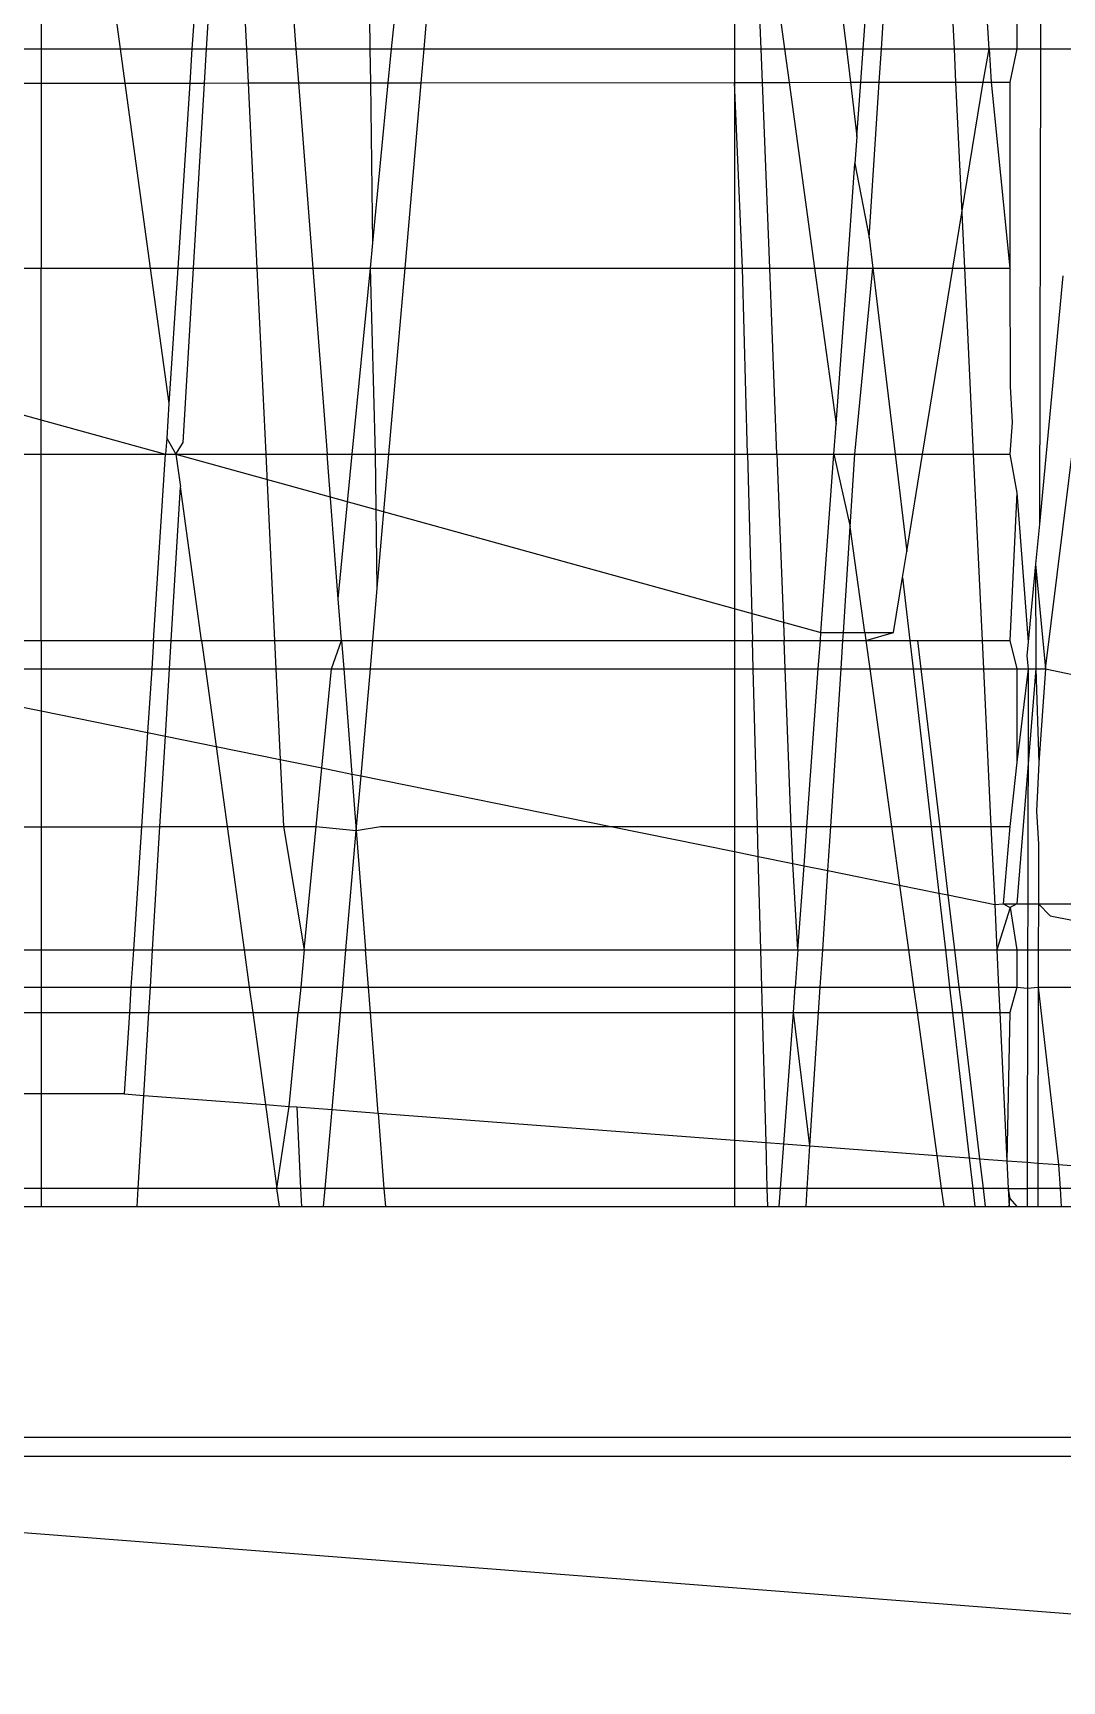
# Model space of a CAD drawing. Extents: x -24961 to 905641, y -154323 to 635957.
# Drawn here: x 396126.7 to 396130.16, y -143409.49 to -143403.95 of the extents above; entities that cross this region are included whole.
import ezdxf

# ---------------------------------------------------------------- set-up
doc = ezdxf.new("R2010")
doc.units = 0
doc.header["$LTSCALE"] = 1000
doc.header["$MEASUREMENT"] = 0

msp = doc.modelspace()

# ---------------------------------------------------------------- linework, layer by layer
for p, q in [((396126.7255, -143403.8922), (396126.7255, -143403.9989)), ((396126.9766, -143403.8922), (396126.9913, -143403.9989)), ((396127.2402, -143403.8922), (396127.2332, -143403.9989)), ((396127.2825, -143403.9989), (396127.2889, -143403.8922)), ((396127.4115, -143403.8922), (396127.4166, -143403.9989)), ((396127.5743, -143403.8922), (396127.5826, -143403.9989)), ((396127.8332, -143403.9989), (396127.8319, -143403.8922)), ((396127.9049, -143403.9989), (396127.9153, -143403.8922)), ((396128.0143, -143403.9989), (396128.0236, -143403.8922)), ((396129.0587, -143403.8922), (396129.0587, -143403.9989)), ((396129.1482, -143403.9989), (396129.1441, -143403.8922)), ((396129.2117, -143403.8922), (396129.2264, -143403.9989)), ((396129.4223, -143403.8922), (396129.4351, -143403.9989)), ((396129.4919, -143403.9989), (396129.4996, -143403.8922)), ((396129.5525, -143403.9989), (396129.5595, -143403.8922)), ((396129.7921, -143403.8922), (396129.7972, -143403.9989)), ((396129.9148, -143403.9989), (396129.9082, -143403.8922)), ((396130.0079, -143403.8922), (396130.0079, -143403.9989)), ((396130.0883, -143403.8922), (396130.088, -143403.9989)), ((396126.6595, -143403.9989), (396126.7255, -143403.9989)), ((396126.7255, -143403.9989), (396126.9913, -143403.9989)), ((396126.7255, -143403.9989), (396126.7255, -143404.1149)), ((396126.9913, -143403.9989), (396127.2332, -143403.9989)), ((396126.9913, -143403.9989), (396127.0072, -143404.1146)), ((396127.2332, -143403.9989), (396127.2257, -143404.1144)), ((396127.2332, -143403.9989), (396127.2825, -143403.9989)), ((396127.2756, -143404.1143), (396127.2825, -143403.9989)), ((396127.2825, -143403.9989), (396127.4166, -143403.9989)), ((396127.4166, -143403.9989), (396127.422, -143404.1141)), ((396127.4166, -143403.9989), (396127.5826, -143403.9989)), ((396127.5826, -143403.9989), (396127.5915, -143404.114)), ((396127.5826, -143403.9989), (396127.8332, -143403.9989)), ((396127.8347, -143404.1137), (396127.8332, -143403.9989)), ((396127.8332, -143403.9989), (396127.9049, -143403.9989)), ((396127.8938, -143404.1136), (396127.9049, -143403.9989)), ((396127.9049, -143403.9989), (396128.0143, -143403.9989)), ((396128.0044, -143404.1135), (396128.0143, -143403.9989)), ((396128.0143, -143403.9989), (396129.0587, -143403.9989)), ((396129.0587, -143403.9989), (396129.1482, -143403.9989)), ((396129.0587, -143403.9989), (396129.0587, -143404.1124)), ((396129.1482, -143403.9989), (396129.2264, -143403.9989)), ((396129.1526, -143404.1123), (396129.1482, -143403.9989)), ((396129.2264, -143403.9989), (396129.4351, -143403.9989)), ((396129.2264, -143403.9989), (396129.2419, -143404.1122)), ((396129.4351, -143403.9989), (396129.4919, -143403.9989)), ((396129.4351, -143403.9989), (396129.4486, -143404.112)), ((396129.4837, -143404.1119), (396129.4919, -143403.9989)), ((396129.4919, -143403.9989), (396129.5525, -143403.9989)), ((396129.5452, -143404.1119), (396129.5525, -143403.9989)), ((396129.5525, -143403.9989), (396129.7972, -143403.9989)), ((396129.7972, -143403.9989), (396129.9148, -143403.9989)), ((396129.7972, -143403.9989), (396129.8025, -143404.1116)), ((396129.8948, -143404.1115), (396129.9148, -143403.9989)), ((396129.9148, -143403.9989), (396130.0079, -143403.9989)), ((396129.9148, -143403.9989), (396129.9218, -143404.1115)), ((396130.0079, -143403.9989), (396129.9844, -143404.1114)), ((396130.0079, -143403.9989), (396130.088, -143403.9989)), ((396130.088, -143403.9989), (396130.0841, -143405.5995)), ((396130.088, -143403.9989), (396130.2017, -143403.9989)), ((396126.6468, -143404.115), (396126.7255, -143404.1149)), ((396126.7255, -143404.1149), (396127.0072, -143404.1146)), ((396126.7255, -143404.1149), (396126.7255, -143404.7378)), ((396127.0072, -143404.1146), (396127.2257, -143404.1144)), ((396127.0072, -143404.1146), (396127.0929, -143404.7378)), ((396127.2257, -143404.1144), (396127.1852, -143404.7378)), ((396127.2257, -143404.1144), (396127.2756, -143404.1143)), ((396127.2382, -143404.7378), (396127.2756, -143404.1143)), ((396127.2756, -143404.1143), (396127.422, -143404.1141)), ((396127.422, -143404.1141), (396127.5915, -143404.114)), ((396127.422, -143404.1141), (396127.4516, -143404.7378)), ((396127.5915, -143404.114), (396127.8347, -143404.1137)), ((396127.5915, -143404.114), (396127.6397, -143404.7378)), ((396127.8347, -143404.1137), (396127.8938, -143404.1136)), ((396127.8417, -143404.6518), (396127.8347, -143404.1137)), ((396127.8417, -143404.6518), (396127.8938, -143404.1136)), ((396127.8938, -143404.1136), (396128.0044, -143404.1135)), ((396127.9502, -143404.7378), (396128.0044, -143404.1135)), ((396128.0044, -143404.1135), (396129.0587, -143404.1124)), ((396129.0587, -143404.1124), (396129.1526, -143404.1123)), ((396129.0587, -143404.1124), (396129.0587, -143404.7378)), ((396129.085, -143404.7378), (396129.0587, -143404.1124)), ((396129.1526, -143404.1123), (396129.2419, -143404.1122)), ((396129.1768, -143404.7378), (396129.1526, -143404.1123)), ((396129.2419, -143404.1122), (396129.4486, -143404.112)), ((396129.2419, -143404.1122), (396129.328, -143404.7378)), ((396129.4486, -143404.112), (396129.4837, -143404.1119)), ((396129.4486, -143404.112), (396129.4705, -143404.2942)), ((396129.4705, -143404.2942), (396129.4837, -143404.1119)), ((396129.4837, -143404.1119), (396129.5452, -143404.1119)), ((396129.5112, -143404.6343), (396129.5452, -143404.1119)), ((396129.5452, -143404.1119), (396129.8025, -143404.1116)), ((396129.8025, -143404.1116), (396129.8948, -143404.1115)), ((396129.8025, -143404.1116), (396129.8233, -143404.551)), ((396129.8233, -143404.551), (396129.8948, -143404.1115)), ((396129.8948, -143404.1115), (396129.9218, -143404.1115)), ((396129.9218, -143404.1115), (396129.9844, -143404.1114)), ((396129.9218, -143404.1115), (396129.9844, -143404.7378)), ((396129.9844, -143404.1114), (396129.9844, -143404.7378)), ((396129.4705, -143404.2942), (396129.4638, -143404.3857)), ((396129.4383, -143404.7378), (396129.4638, -143404.3857)), ((396129.4638, -143404.3857), (396129.5112, -143404.6343)), ((396129.793, -143404.7378), (396129.8233, -143404.551)), ((396129.8233, -143404.551), (396129.8322, -143404.7378)), ((396130.1047, -143406.0861), (396130.2921, -143404.5719)), ((396127.8334, -143404.7378), (396127.8417, -143404.6518)), ((396129.5112, -143404.6343), (396129.5236, -143404.7378)), ((396124.8735, -143404.7378), (396127.1445, -143405.3642)), ((396126.579, -143404.7378), (396126.7255, -143404.7378)), ((396126.7255, -143404.7378), (396127.0929, -143404.7378)), ((396126.7255, -143405.3642), (396126.7255, -143404.7378)), ((396127.0929, -143404.7378), (396127.1556, -143405.1935)), ((396127.0929, -143404.7378), (396127.1852, -143404.7378)), ((396127.1852, -143404.7378), (396127.1556, -143405.1935)), ((396127.1852, -143404.7378), (396127.2382, -143404.7378)), ((396127.2031, -143405.3241), (396127.2382, -143404.7378)), ((396127.2382, -143404.7378), (396127.4516, -143404.7378)), ((396127.4516, -143404.7378), (396127.4813, -143405.3642)), ((396127.4516, -143404.7378), (396127.6397, -143404.7378)), ((396127.6397, -143404.7378), (396127.6881, -143405.3642)), ((396127.6397, -143404.7378), (396127.8334, -143404.7378)), ((396127.7727, -143405.3642), (396127.8334, -143404.7378)), ((396127.8509, -143405.3642), (396127.8334, -143404.7378)), ((396127.8334, -143404.7378), (396127.9502, -143404.7378)), ((396127.8959, -143405.3642), (396127.9502, -143404.7378)), ((396127.9502, -143404.7378), (396129.0587, -143404.7378)), ((396129.0587, -143404.7378), (396129.0587, -143405.3642)), ((396129.0587, -143404.7378), (396129.085, -143404.7378)), ((396129.102, -143405.3642), (396129.085, -143404.7378)), ((396129.085, -143404.7378), (396129.1768, -143404.7378)), ((396129.2011, -143405.3642), (396129.1768, -143404.7378)), ((396129.1768, -143404.7378), (396129.328, -143404.7378)), ((396129.328, -143404.7378), (396129.4002, -143405.2628)), ((396129.328, -143404.7378), (396129.4383, -143404.7378)), ((396129.4002, -143405.2628), (396129.4383, -143404.7378)), ((396129.4383, -143404.7378), (396129.5236, -143404.7378)), ((396129.4638, -143405.3642), (396129.5236, -143404.7378)), ((396129.5236, -143404.7378), (396129.5987, -143405.3642)), ((396129.5236, -143404.7378), (396129.793, -143404.7378)), ((396129.6911, -143405.3642), (396129.793, -143404.7378)), ((396129.793, -143404.7378), (396129.8322, -143404.7378)), ((396129.8322, -143404.7378), (396129.8619, -143405.3642)), ((396129.8322, -143404.7378), (396129.9844, -143404.7378)), ((396129.9844, -143404.7378), (396129.9856, -143405.1353)), ((396130.1636, -143404.7639), (396130.0841, -143405.5995)), ((396129.9856, -143405.1353), (396129.9931, -143405.2571)), ((396127.1556, -143405.1935), (396127.1481, -143405.3094)), ((396129.3929, -143405.3642), (396129.4002, -143405.2628)), ((396129.9931, -143405.2571), (396129.9844, -143405.3642)), ((396127.1481, -143405.3094), (396127.1445, -143405.3642)), ((396127.1481, -143405.3094), (396127.1791, -143405.3642)), ((396127.1791, -143405.3642), (396127.2031, -143405.3241)), ((396126.5108, -143405.3642), (396126.7255, -143405.3642)), ((396126.7255, -143405.3642), (396127.1445, -143405.3642)), ((396126.7255, -143405.9906), (396126.7255, -143405.3642)), ((396127.1038, -143405.9906), (396127.1445, -143405.3642)), ((396127.1445, -143405.3642), (396127.1791, -143405.3642)), ((396127.1791, -143405.3642), (396129.3494, -143405.9635)), ((396127.1791, -143405.3642), (396127.1941, -143405.4735)), ((396127.1791, -143405.3642), (396127.4813, -143405.3642)), ((396127.4813, -143405.3642), (396127.6881, -143405.3642)), ((396127.4813, -143405.3642), (396127.511, -143405.9906)), ((396127.6881, -143405.3642), (396127.7727, -143405.3642)), ((396127.7256, -143405.8502), (396127.6881, -143405.3642)), ((396127.7256, -143405.8502), (396127.7727, -143405.3642)), ((396127.7727, -143405.3642), (396127.8509, -143405.3642)), ((396127.8509, -143405.3642), (396127.8959, -143405.3642)), ((396127.8568, -143405.815), (396127.8509, -143405.3642)), ((396127.8568, -143405.815), (396127.8959, -143405.3642)), ((396127.8959, -143405.3642), (396129.0587, -143405.3642)), ((396129.0587, -143405.3642), (396129.102, -143405.3642)), ((396129.0587, -143405.3642), (396129.0587, -143405.9906)), ((396129.102, -143405.3642), (396129.2011, -143405.3642)), ((396129.102, -143405.3642), (396129.1189, -143405.9906)), ((396129.2011, -143405.3642), (396129.3929, -143405.3642)), ((396129.2011, -143405.3642), (396129.2253, -143405.9906)), ((396129.3494, -143405.9635), (396129.3929, -143405.3642)), ((396129.3929, -143405.3642), (396129.4638, -143405.3642)), ((396129.3929, -143405.3642), (396129.4479, -143405.6089)), ((396129.4479, -143405.6089), (396129.4638, -143405.3642)), ((396129.4638, -143405.3642), (396129.5987, -143405.3642)), ((396129.5987, -143405.3642), (396129.6379, -143405.6915)), ((396129.5987, -143405.3642), (396129.6911, -143405.3642)), ((396129.6379, -143405.6915), (396129.6911, -143405.3642)), ((396129.6911, -143405.3642), (396129.8619, -143405.3642)), ((396129.8619, -143405.3642), (396129.8916, -143405.9906)), ((396129.8619, -143405.3642), (396129.9844, -143405.3642)), ((396129.9844, -143405.3642), (396130.0079, -143405.4944)), ((396127.1631, -143405.9906), (396127.1941, -143405.4735)), ((396127.2653, -143405.9906), (396127.1941, -143405.4735)), ((396130.0079, -143405.4944), (396129.9844, -143405.9906)), ((396130.0079, -143405.4944), (396130.0464, -143405.996)), ((396129.4248, -143405.9635), (396129.4479, -143405.6089)), ((396129.4966, -143405.9635), (396129.4479, -143405.6089)), ((396130.0841, -143405.5995), (396130.0713, -143405.7343)), ((396129.6238, -143405.7784), (396129.6379, -143405.6915)), ((396129.5937, -143405.9635), (396129.6238, -143405.7784)), ((396129.6238, -143405.7784), (396129.6482, -143405.9906)), ((396130.0713, -143405.7343), (396130.0464, -143405.996)), ((396130.0713, -143405.7343), (396130.0725, -143406.0861)), ((396130.0713, -143405.7343), (396130.1047, -143406.0861)), ((396127.8415, -143405.9906), (396127.8568, -143405.815)), ((396127.7365, -143405.9906), (396127.7256, -143405.8502)), ((396126.4425, -143405.9906), (396126.7255, -143405.9906)), ((396126.7255, -143405.9906), (396126.7255, -143406.0861)), ((396126.7255, -143405.9906), (396127.1038, -143405.9906)), ((396127.1038, -143405.9906), (396127.0976, -143406.0861)), ((396127.1038, -143405.9906), (396127.1631, -143405.9906)), ((396127.1574, -143406.0861), (396127.1631, -143405.9906)), ((396127.1631, -143405.9906), (396127.2653, -143405.9906)), ((396127.2653, -143405.9906), (396127.2784, -143406.0861)), ((396127.2653, -143405.9906), (396127.511, -143405.9906)), ((396127.511, -143405.9906), (396127.5155, -143406.0861)), ((396127.511, -143405.9906), (396127.7365, -143405.9906)), ((396127.7028, -143406.0861), (396127.7365, -143405.9906)), ((396127.7365, -143405.9906), (396127.7439, -143406.0861)), ((396127.7365, -143405.9906), (396127.8415, -143405.9906)), ((396127.8333, -143406.0861), (396127.8415, -143405.9906)), ((396127.8415, -143405.9906), (396129.0587, -143405.9906)), ((396129.0587, -143405.9906), (396129.0587, -143406.0861)), ((396129.0587, -143405.9906), (396129.1189, -143405.9906)), ((396129.1215, -143406.0861), (396129.1189, -143405.9906)), ((396129.1189, -143405.9906), (396129.2253, -143405.9906)), ((396129.229, -143406.0861), (396129.2253, -143405.9906)), ((396129.2253, -143405.9906), (396129.3475, -143405.9906)), ((396129.3405, -143406.0861), (396129.3475, -143405.9906)), ((396129.3475, -143405.9906), (396129.3494, -143405.9635)), ((396129.3475, -143405.9906), (396129.423, -143405.9906)), ((396129.3494, -143405.9635), (396129.4248, -143405.9635)), ((396129.4168, -143406.0861), (396129.423, -143405.9906)), ((396129.423, -143405.9906), (396129.4248, -143405.9635)), ((396129.423, -143405.9906), (396129.5004, -143405.9906)), ((396129.4248, -143405.9635), (396129.4966, -143405.9635)), ((396129.4966, -143405.9635), (396129.5937, -143405.9635)), ((396129.4966, -143405.9635), (396129.5004, -143405.9906)), ((396129.5004, -143405.9906), (396129.5937, -143405.9635)), ((396129.5004, -143405.9906), (396129.5135, -143406.0861)), ((396129.5004, -143405.9906), (396129.6482, -143405.9906)), ((396129.6482, -143405.9906), (396129.6592, -143406.0861)), ((396129.6482, -143405.9906), (396129.6738, -143405.9906)), ((396129.6738, -143405.9906), (396129.6852, -143406.0861)), ((396129.6738, -143405.9906), (396129.8916, -143405.9906)), ((396129.8916, -143405.9906), (396129.8961, -143406.0861)), ((396129.8916, -143405.9906), (396129.9844, -143405.9906)), ((396129.9844, -143405.9906), (396130.0079, -143406.0861)), ((396130.0464, -143405.996), (396130.042, -143406.0422)), ((396130.042, -143406.0422), (396130.0462, -143406.0861)), ((396126.4321, -143406.0861), (396126.7255, -143406.0861)), ((396126.7255, -143406.0861), (396126.7255, -143406.228)), ((396126.7255, -143406.0861), (396127.0976, -143406.0861)), ((396127.0976, -143406.0861), (396127.0837, -143406.3008)), ((396127.0976, -143406.0861), (396127.1574, -143406.0861)), ((396127.1438, -143406.313), (396127.1574, -143406.0861)), ((396127.1574, -143406.0861), (396127.2784, -143406.0861)), ((396127.2784, -143406.0861), (396127.3144, -143406.3476)), ((396127.2784, -143406.0861), (396127.5155, -143406.0861)), ((396127.5155, -143406.0861), (396127.53, -143406.3914)), ((396127.5155, -143406.0861), (396127.7028, -143406.0861)), ((396127.6705, -143406.4199), (396127.7028, -143406.0861)), ((396127.7028, -143406.0861), (396127.7439, -143406.0861)), ((396127.7439, -143406.0861), (396127.7712, -143406.4404)), ((396127.7439, -143406.0861), (396127.8333, -143406.0861)), ((396127.802, -143406.4466), (396127.8333, -143406.0861)), ((396127.8333, -143406.0861), (396129.0587, -143406.0861)), ((396129.0587, -143406.0861), (396129.0587, -143406.6172)), ((396129.0587, -143406.0861), (396129.1215, -143406.0861)), ((396129.1358, -143406.6172), (396129.1215, -143406.0861)), ((396129.1215, -143406.0861), (396129.229, -143406.0861)), ((396129.2496, -143406.6172), (396129.229, -143406.0861)), ((396129.229, -143406.0861), (396129.3405, -143406.0861)), ((396129.302, -143406.6171), (396129.3405, -143406.0861)), ((396129.3405, -143406.0861), (396129.4168, -143406.0861)), ((396129.3823, -143406.6171), (396129.4168, -143406.0861)), ((396129.4168, -143406.0861), (396129.5135, -143406.0861)), ((396129.5135, -143406.0861), (396129.5865, -143406.6171)), ((396129.5135, -143406.0861), (396129.6592, -143406.0861)), ((396129.6592, -143406.0861), (396129.7201, -143406.617)), ((396129.6592, -143406.0861), (396129.6852, -143406.0861)), ((396129.6852, -143406.0861), (396129.7489, -143406.617)), ((396129.6852, -143406.0861), (396129.8961, -143406.0861)), ((396129.8961, -143406.0861), (396129.9213, -143406.617)), ((396129.8961, -143406.0861), (396130.0079, -143406.0861)), ((396130.0079, -143406.0861), (396130.0079, -143406.4004)), ((396130.0462, -143406.0861), (396130.0079, -143406.4004)), ((396130.0725, -143406.0861), (396130.0079, -143406.8769)), ((396130.0079, -143406.0861), (396130.0725, -143406.0861)), ((396130.0462, -143406.0861), (396130.0449, -143406.8769)), ((396130.0462, -143406.0861), (396130.0725, -143406.0861)), ((396130.0725, -143406.0861), (396130.0822, -143406.4028)), ((396130.0725, -143406.0861), (396130.1047, -143406.0861)), ((396130.1047, -143406.0861), (396130.0822, -143406.4028)), ((396130.1047, -143406.0861), (396130.2647, -143406.1202)), ((396126.4233, -143406.1667), (396126.7255, -143406.228)), ((396126.7255, -143406.228), (396126.7255, -143406.6177)), ((396126.7255, -143406.228), (396127.0837, -143406.3008)), ((396127.0837, -143406.3008), (396127.0631, -143406.6177)), ((396127.0837, -143406.3008), (396127.1438, -143406.313)), ((396127.1256, -143406.6176), (396127.1438, -143406.313)), ((396127.1438, -143406.313), (396127.3144, -143406.3476)), ((396127.3144, -143406.3476), (396127.3515, -143406.6176)), ((396127.3144, -143406.3476), (396127.53, -143406.3914)), ((396127.53, -143406.3914), (396127.6705, -143406.4199)), ((396127.53, -143406.3914), (396127.5407, -143406.6175)), ((396127.6513, -143406.6175), (396127.6705, -143406.4199)), ((396127.6705, -143406.4199), (396127.7712, -143406.4404)), ((396127.7712, -143406.4404), (396127.786, -143406.6311)), ((396127.7712, -143406.4404), (396127.802, -143406.4466)), ((396127.786, -143406.6311), (396127.802, -143406.4466)), ((396127.802, -143406.4466), (396128.6426, -143406.6173)), ((396130.0079, -143406.4004), (396129.9844, -143406.617)), ((396130.0822, -143406.4028), (396130.0741, -143406.5656)), ((396126.3742, -143406.6178), (396126.7255, -143406.6177)), ((396126.7255, -143406.6177), (396126.7255, -143407.0325)), ((396126.7255, -143406.6177), (396127.0631, -143406.6177)), ((396127.0631, -143406.6177), (396127.0361, -143407.0325)), ((396127.0631, -143406.6177), (396127.1256, -143406.6176)), ((396127.1007, -143407.0325), (396127.1256, -143406.6176)), ((396127.1256, -143406.6176), (396127.3515, -143406.6176)), ((396127.3515, -143406.6176), (396127.5407, -143406.6175)), ((396127.3515, -143406.6176), (396127.4086, -143407.0325)), ((396127.5407, -143406.6175), (396127.6111, -143407.0325)), ((396127.5407, -143406.6175), (396127.6513, -143406.6175)), ((396127.6111, -143407.0325), (396127.6513, -143406.6175)), ((396127.6513, -143406.6175), (396127.786, -143406.6311)), ((396127.786, -143406.6311), (396127.8672, -143406.6175)), ((396127.8672, -143406.6175), (396128.6426, -143406.6173)), ((396128.6426, -143406.6173), (396129.0587, -143406.6172)), ((396128.6426, -143406.6173), (396129.0587, -143406.7018)), ((396129.0587, -143406.6172), (396129.0587, -143406.7018)), ((396129.0587, -143406.6172), (396129.1358, -143406.6172)), ((396129.1386, -143406.718), (396129.1358, -143406.6172)), ((396129.1358, -143406.6172), (396129.2496, -143406.6172)), ((396129.2496, -143406.6172), (396129.302, -143406.6171)), ((396129.2544, -143406.7415), (396129.2496, -143406.6172)), ((396129.2925, -143406.7493), (396129.302, -143406.6171)), ((396129.302, -143406.6171), (396129.3823, -143406.6171)), ((396129.3727, -143406.7655), (396129.3823, -143406.6171)), ((396129.3823, -143406.6171), (396129.5865, -143406.6171)), ((396129.5865, -143406.6171), (396129.7201, -143406.617)), ((396129.5865, -143406.6171), (396129.6137, -143406.8145)), ((396129.7201, -143406.617), (396129.7459, -143406.8413)), ((396129.7201, -143406.617), (396129.7489, -143406.617)), ((396129.7489, -143406.617), (396129.7765, -143406.8475)), ((396129.7489, -143406.617), (396129.9213, -143406.617)), ((396129.9213, -143406.617), (396129.9338, -143406.8795)), ((396129.9213, -143406.617), (396129.9844, -143406.617)), ((396129.9844, -143406.617), (396129.9626, -143406.8769)), ((396130.0741, -143406.5656), (396130.0815, -143406.6771)), ((396127.7511, -143407.0325), (396127.786, -143406.6311)), ((396127.786, -143406.6311), (396127.817, -143407.0325)), ((396129.0587, -143406.7018), (396129.1386, -143406.718)), ((396129.0587, -143406.7018), (396129.0587, -143407.0325)), ((396129.1386, -143406.718), (396129.2544, -143406.7415)), ((396129.1471, -143407.0325), (396129.1386, -143406.718)), ((396130.0815, -143406.6771), (396130.081, -143406.8769)), ((396129.2719, -143407.0325), (396129.2544, -143406.7415)), ((396129.2544, -143406.7415), (396129.2925, -143406.7493)), ((396129.2719, -143407.0325), (396129.2925, -143406.7493)), ((396129.2925, -143406.7493), (396129.3727, -143406.7655)), ((396129.3553, -143407.0325), (396129.3727, -143406.7655)), ((396129.3727, -143406.7655), (396129.6137, -143406.8145)), ((396129.6137, -143406.8145), (396129.6437, -143407.0325)), ((396129.6137, -143406.8145), (396129.7459, -143406.8413)), ((396129.7459, -143406.8413), (396129.7679, -143407.0325)), ((396129.7459, -143406.8413), (396129.7765, -143406.8475)), ((396129.7765, -143406.8475), (396129.7987, -143407.0325)), ((396129.7765, -143406.8475), (396129.9338, -143406.8795)), ((396129.9338, -143406.8795), (396129.9626, -143406.8769)), ((396129.9338, -143406.8795), (396129.941, -143407.0325)), ((396129.9857, -143406.89), (396129.941, -143407.0325)), ((396129.9626, -143406.8769), (396130.0079, -143406.8769)), ((396129.9626, -143406.8769), (396129.9857, -143406.89)), ((396130.0079, -143406.8769), (396129.9857, -143406.89)), ((396129.9857, -143406.89), (396130.0079, -143407.0325)), ((396130.0079, -143406.8769), (396130.0449, -143406.8769)), ((396130.0449, -143406.8769), (396130.0447, -143407.0325)), ((396130.0449, -143406.8769), (396130.081, -143406.8769)), ((396130.081, -143406.8769), (396130.0806, -143407.0325)), ((396130.081, -143406.8769), (396130.2514, -143406.8769)), ((396130.081, -143406.8769), (396130.1202, -143406.9173)), ((396130.1202, -143406.9173), (396130.2737, -143406.9485)), ((396126.329, -143407.0325), (396126.7255, -143407.0325)), ((396126.7255, -143407.0325), (396126.7255, -143407.1578)), ((396126.7255, -143407.0325), (396127.0361, -143407.0325)), ((396127.0361, -143407.0325), (396127.028, -143407.1578)), ((396127.0361, -143407.0325), (396127.1007, -143407.0325)), ((396127.0932, -143407.1578), (396127.1007, -143407.0325)), ((396127.1007, -143407.0325), (396127.4086, -143407.0325)), ((396127.4086, -143407.0325), (396127.4258, -143407.1578)), ((396127.4086, -143407.0325), (396127.6111, -143407.0325)), ((396127.6111, -143407.0325), (396127.599, -143407.1578)), ((396127.6111, -143407.0325), (396127.7511, -143407.0325)), ((396127.7403, -143407.1578), (396127.7511, -143407.0325)), ((396127.7511, -143407.0325), (396127.817, -143407.0325)), ((396127.8267, -143407.1578), (396127.817, -143407.0325)), ((396127.817, -143407.0325), (396129.0587, -143407.0325)), ((396129.0587, -143407.0325), (396129.0587, -143407.1578)), ((396129.0587, -143407.0325), (396129.1471, -143407.0325)), ((396129.1505, -143407.1578), (396129.1471, -143407.0325)), ((396129.1471, -143407.0325), (396129.2719, -143407.0325)), ((396129.2719, -143407.0325), (396129.2628, -143407.1578)), ((396129.2719, -143407.0325), (396129.3553, -143407.0325)), ((396129.3472, -143407.1578), (396129.3553, -143407.0325)), ((396129.3553, -143407.0325), (396129.6437, -143407.0325)), ((396129.6437, -143407.0325), (396129.6609, -143407.1578)), ((396129.6437, -143407.0325), (396129.7679, -143407.0325)), ((396129.7679, -143407.0325), (396129.7822, -143407.1578)), ((396129.7679, -143407.0325), (396129.7987, -143407.0325)), ((396129.7987, -143407.0325), (396129.8137, -143407.1578)), ((396129.7987, -143407.0325), (396129.941, -143407.0325)), ((396129.941, -143407.0325), (396129.947, -143407.1578)), ((396129.941, -143407.0325), (396130.0079, -143407.0325)), ((396130.0079, -143407.0325), (396130.0079, -143407.1578)), ((396130.0079, -143407.0325), (396130.0447, -143407.0325)), ((396130.0447, -143407.0325), (396130.0444, -143407.1615)), ((396130.0447, -143407.0325), (396130.0806, -143407.0325)), ((396130.0806, -143407.0325), (396130.0803, -143407.1578)), ((396130.0806, -143407.0325), (396130.2486, -143407.0325)), ((396126.3154, -143407.1578), (396126.7255, -143407.1578)), ((396126.7255, -143407.1578), (396126.7255, -143407.2431)), ((396126.7255, -143407.1578), (396127.028, -143407.1578)), ((396127.028, -143407.1578), (396127.0225, -143407.2431)), ((396127.028, -143407.1578), (396127.0932, -143407.1578)), ((396127.0881, -143407.2431), (396127.0932, -143407.1578)), ((396127.0932, -143407.1578), (396127.4258, -143407.1578)), ((396127.4258, -143407.1578), (396127.4376, -143407.2432)), ((396127.4258, -143407.1578), (396127.599, -143407.1578)), ((396127.599, -143407.1578), (396127.5907, -143407.2432)), ((396127.599, -143407.1578), (396127.7403, -143407.1578)), ((396127.7329, -143407.2432), (396127.7403, -143407.1578)), ((396127.7403, -143407.1578), (396127.8267, -143407.1578)), ((396127.8333, -143407.2432), (396127.8267, -143407.1578)), ((396127.8267, -143407.1578), (396129.0587, -143407.1578)), ((396129.0587, -143407.1578), (396129.0587, -143407.2433)), ((396129.0587, -143407.1578), (396129.1505, -143407.1578)), ((396129.1528, -143407.2433), (396129.1505, -143407.1578)), ((396129.1505, -143407.1578), (396129.2628, -143407.1578)), ((396129.2566, -143407.2433), (396129.2628, -143407.1578)), ((396129.2628, -143407.1578), (396129.3472, -143407.1578)), ((396129.3416, -143407.2433), (396129.3472, -143407.1578)), ((396129.3472, -143407.1578), (396129.6609, -143407.1578)), ((396129.6609, -143407.1578), (396129.6727, -143407.2434)), ((396129.6609, -143407.1578), (396129.7822, -143407.1578)), ((396129.7822, -143407.1578), (396129.7921, -143407.2434)), ((396129.7822, -143407.1578), (396129.8137, -143407.1578)), ((396129.8137, -143407.1578), (396129.8239, -143407.2434)), ((396129.8137, -143407.1578), (396129.947, -143407.1578)), ((396129.947, -143407.1578), (396129.951, -143407.2434)), ((396129.947, -143407.1578), (396130.0079, -143407.1578)), ((396130.0079, -143407.1578), (396129.9844, -143407.2434)), ((396130.0079, -143407.1578), (396130.0444, -143407.1615)), ((396130.0444, -143407.1615), (396130.0435, -143407.7475)), ((396130.0444, -143407.1615), (396130.0803, -143407.1578)), ((396130.0803, -143407.1578), (396130.0789, -143407.7501)), ((396130.0803, -143407.1578), (396130.1486, -143407.7554)), ((396130.0803, -143407.1578), (396130.2464, -143407.1578)), ((396126.3061, -143407.2431), (396126.7255, -143407.2431)), ((396126.7255, -143407.2431), (396126.7255, -143407.5173)), ((396126.7255, -143407.2431), (396127.0225, -143407.2431)), ((396127.0225, -143407.2431), (396127.0046, -143407.5173)), ((396127.0225, -143407.2431), (396127.0881, -143407.2431)), ((396127.0714, -143407.5224), (396127.0881, -143407.2431)), ((396127.0881, -143407.2431), (396127.4376, -143407.2432)), ((396127.4376, -143407.2432), (396127.4803, -143407.5533)), ((396127.4376, -143407.2432), (396127.5907, -143407.2432)), ((396127.5601, -143407.5594), (396127.5907, -143407.2432)), ((396127.5907, -143407.2432), (396127.7329, -143407.2432)), ((396127.7045, -143407.5703), (396127.7329, -143407.2432)), ((396127.7329, -143407.2432), (396127.8333, -143407.2432)), ((396127.8595, -143407.582), (396127.8333, -143407.2432)), ((396127.8333, -143407.2432), (396129.0587, -143407.2433)), ((396129.0587, -143407.2433), (396129.0587, -143407.6729)), ((396129.0587, -143407.2433), (396129.1528, -143407.2433)), ((396129.1646, -143407.6809), (396129.1528, -143407.2433)), ((396129.1528, -143407.2433), (396129.2566, -143407.2433)), ((396129.2246, -143407.6854), (396129.2566, -143407.2433)), ((396129.3124, -143407.6921), (396129.2566, -143407.2433)), ((396129.2566, -143407.2433), (396129.3416, -143407.2433)), ((396129.3124, -143407.6921), (396129.3416, -143407.2433)), ((396129.3416, -143407.2433), (396129.6727, -143407.2434)), ((396129.6727, -143407.2434), (396129.7389, -143407.7244)), ((396129.6727, -143407.2434), (396129.7921, -143407.2434)), ((396129.7921, -143407.2434), (396129.8483, -143407.7327)), ((396129.7921, -143407.2434), (396129.8239, -143407.2434)), ((396129.8239, -143407.2434), (396129.8829, -143407.7353)), ((396129.8239, -143407.2434), (396129.951, -143407.2434)), ((396129.951, -143407.2434), (396129.9747, -143407.7423)), ((396129.951, -143407.2434), (396129.9844, -143407.2434)), ((396129.9844, -143407.2434), (396129.9747, -143407.7423)), ((396126.7255, -143407.5173), (396125.7698, -143407.5173)), ((396126.7255, -143407.5173), (396126.7255, -143407.8356)), ((396127.0046, -143407.5173), (396126.7255, -143407.5173)), ((396127.0046, -143407.5173), (396127.0714, -143407.5224)), ((396127.0526, -143407.8356), (396127.0714, -143407.5224)), ((396127.0714, -143407.5224), (396127.4803, -143407.5533)), ((396127.4803, -143407.5533), (396127.5601, -143407.5594)), ((396127.4803, -143407.5533), (396127.5191, -143407.8356)), ((396127.5191, -143407.8356), (396127.5601, -143407.5594)), ((396127.5601, -143407.5594), (396127.5855, -143407.5613)), ((396127.5855, -143407.5613), (396127.5985, -143407.8356)), ((396127.5855, -143407.5613), (396127.7045, -143407.5703)), ((396127.6815, -143407.8356), (396127.7045, -143407.5703)), ((396127.7045, -143407.5703), (396127.8595, -143407.582)), ((396127.8595, -143407.582), (396127.8791, -143407.8356)), ((396127.8595, -143407.582), (396129.0587, -143407.6729)), ((396129.0587, -143407.6729), (396129.0587, -143407.8356)), ((396129.0587, -143407.6729), (396129.1646, -143407.6809)), ((396129.1688, -143407.8356), (396129.1646, -143407.6809)), ((396129.1646, -143407.6809), (396129.2246, -143407.6854)), ((396129.2137, -143407.8356), (396129.2246, -143407.6854)), ((396129.2246, -143407.6854), (396129.3124, -143407.6921)), ((396129.3031, -143407.8356), (396129.3124, -143407.6921)), ((396129.3124, -143407.6921), (396129.7389, -143407.7244)), ((396129.7389, -143407.7244), (396129.7542, -143407.8356)), ((396129.7389, -143407.7244), (396129.8483, -143407.7327)), ((396129.8483, -143407.7327), (396129.8601, -143407.8356)), ((396129.8483, -143407.7327), (396129.8829, -143407.7353)), ((396129.8829, -143407.7353), (396129.8949, -143407.8356)), ((396129.8829, -143407.7353), (396129.9747, -143407.7423)), ((396129.9747, -143407.7423), (396129.9791, -143407.8356)), ((396129.9747, -143407.7423), (396130.0435, -143407.7475)), ((396130.0435, -143407.7475), (396130.0433, -143407.8356)), ((396130.0435, -143407.7475), (396130.0789, -143407.7501)), ((396130.0789, -143407.7501), (396130.0787, -143407.8356)), ((396130.0789, -143407.7501), (396130.1486, -143407.7554)), ((396130.1486, -143407.7554), (396130.1536, -143407.8356)), ((396130.1486, -143407.7554), (396130.2357, -143407.762)), ((396126.7255, -143407.8356), (396125.7435, -143407.8356)), ((396126.7255, -143407.8356), (396126.7255, -143407.8965)), ((396127.0526, -143407.8356), (396126.7255, -143407.8356)), ((396127.049, -143407.8965), (396127.0526, -143407.8356)), ((396127.5191, -143407.8356), (396127.0526, -143407.8356)), ((396127.5275, -143407.8965), (396127.5191, -143407.8356)), ((396127.5985, -143407.8356), (396127.5191, -143407.8356)), ((396127.5985, -143407.8356), (396127.6014, -143407.8965)), ((396127.6815, -143407.8356), (396127.5985, -143407.8356)), ((396127.6762, -143407.8965), (396127.6815, -143407.8356)), ((396127.8791, -143407.8356), (396127.6815, -143407.8356)), ((396127.8791, -143407.8356), (396127.8838, -143407.8965)), ((396129.0587, -143407.8356), (396127.8791, -143407.8356)), ((396129.0587, -143407.8356), (396129.0587, -143407.8965)), ((396129.1688, -143407.8356), (396129.0587, -143407.8356)), ((396129.1704, -143407.8965), (396129.1688, -143407.8356)), ((396129.2137, -143407.8356), (396129.1688, -143407.8356)), ((396129.2093, -143407.8965), (396129.2137, -143407.8356)), ((396129.3031, -143407.8356), (396129.2137, -143407.8356)), ((396129.2991, -143407.8965), (396129.3031, -143407.8356)), ((396129.7542, -143407.8356), (396129.3031, -143407.8356)), ((396129.7542, -143407.8356), (396129.7625, -143407.8965)), ((396129.8601, -143407.8356), (396129.7542, -143407.8356)), ((396129.8601, -143407.8356), (396129.8671, -143407.8965)), ((396129.8949, -143407.8356), (396129.8601, -143407.8356)), ((396129.8949, -143407.8356), (396129.9022, -143407.8965)), ((396129.9791, -143407.8356), (396129.8949, -143407.8356)), ((396129.9791, -143407.8356), (396129.9844, -143407.8698)), ((396129.9791, -143407.8356), (396129.982, -143407.8965)), ((396129.9791, -143407.8356), (396130.0433, -143407.8356)), ((396130.0433, -143407.8356), (396130.0432, -143407.8965)), ((396130.0787, -143407.8356), (396130.0433, -143407.8356)), ((396130.0787, -143407.8356), (396130.0785, -143407.8965)), ((396130.1536, -143407.8356), (396130.0787, -143407.8356)), ((396130.1536, -143407.8356), (396130.1574, -143407.8965)), ((396130.2344, -143407.8356), (396130.1536, -143407.8356)), ((396129.982, -143407.8965), (396129.9844, -143407.8698)), ((396129.9844, -143407.8698), (396130.0079, -143407.8965)), ((396125.7385, -143407.8965), (396126.7255, -143407.8965)), ((396126.7255, -143407.8965), (396127.049, -143407.8965)), ((396127.049, -143407.8965), (396127.5275, -143407.8965)), ((396127.5275, -143407.8965), (396127.6014, -143407.8965)), ((396127.6014, -143407.8965), (396127.6762, -143407.8965)), ((396127.6762, -143407.8965), (396127.8838, -143407.8965)), ((396127.8838, -143407.8965), (396129.0587, -143407.8965)), ((396129.0587, -143407.8965), (396129.1704, -143407.8965)), ((396129.1704, -143407.8965), (396129.2093, -143407.8965)), ((396129.2093, -143407.8965), (396129.2991, -143407.8965)), ((396129.2991, -143407.8965), (396129.7625, -143407.8965)), ((396129.7625, -143407.8965), (396129.8671, -143407.8965)), ((396129.8671, -143407.8965), (396129.9022, -143407.8965)), ((396129.9022, -143407.8965), (396129.982, -143407.8965)), ((396129.982, -143407.8965), (396130.0079, -143407.8965)), ((396130.0079, -143407.8965), (396130.0785, -143407.8965)), ((396130.0785, -143407.8965), (396130.1574, -143407.8965)), ((396130.1574, -143407.8965), (396130.2333, -143407.8965)), ((396123.3382, -143408.6723), (396136.7784, -143408.6723)), ((396123.3352, -143408.7363), (396133.122, -143409.4937)), ((396123.3352, -143408.7363), (396137.0112, -143408.7363))]:
    msp.add_line(p, q)

doc.saveas('drawing.dxf')
